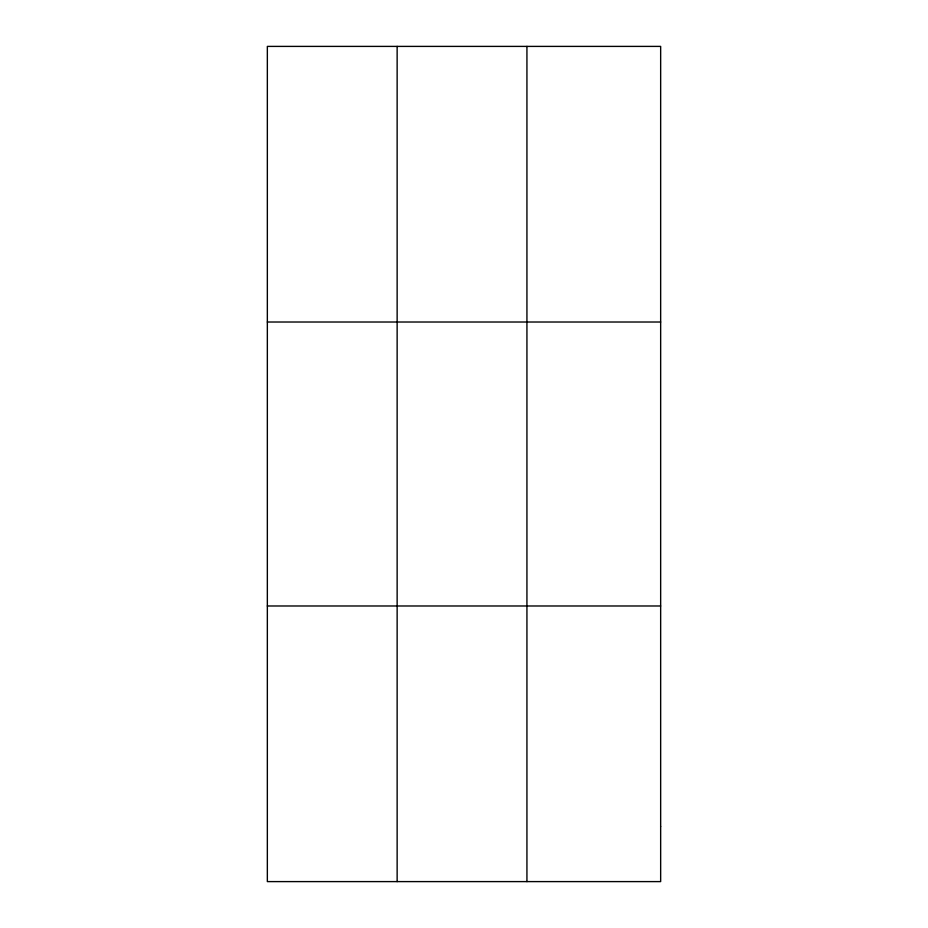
<?xml version="1.0" encoding="UTF-8"?>
<svg xmlns="http://www.w3.org/2000/svg" width="928" height="928" viewBox="0 0 928 928"><rect width="100%" height="100%" fill="white"/><g stroke="black" fill="none" stroke-linecap="round" stroke-linejoin="round"><path stroke-width="1.39" d="M526.93 881.6L526.93 46.4M267.345 322.016L660.655 322.016M267.345 605.984L660.655 605.984M397.138 46.4L397.138 881.6M660.655 826.477L660.655 881.6L267.345 881.6L267.345 46.4L660.655 46.4L660.655 826.477"/></g></svg>
